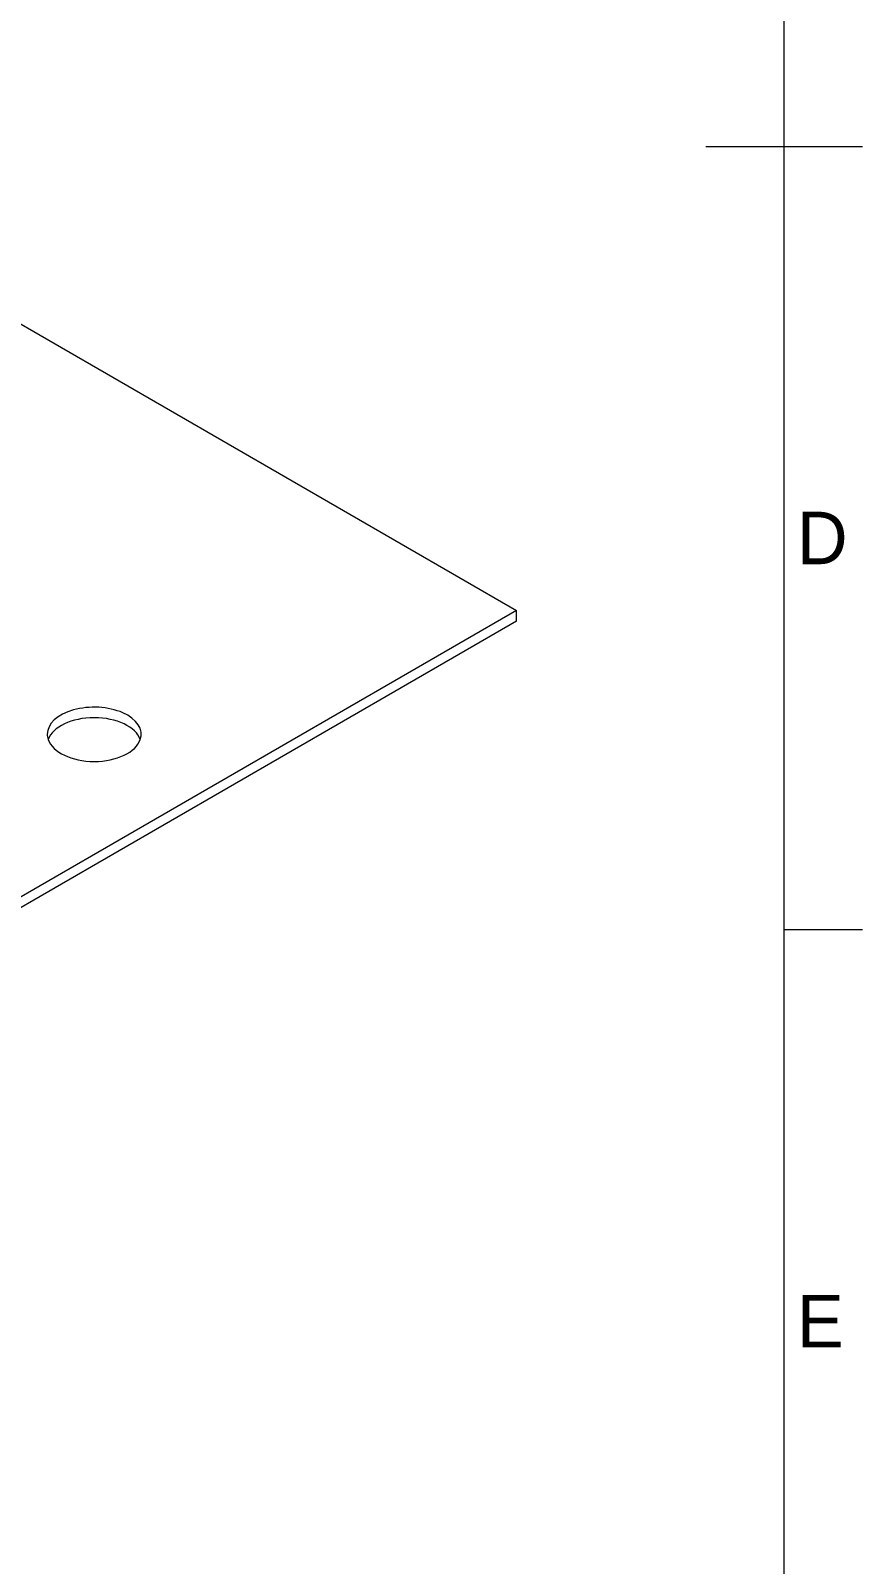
# Model space of a CAD drawing. Header units: millimetres. Extents: x 15 to 415, y 5 to 292.
# Drawn here: x 361.9 to 415, y 58 to 155.9 of the extents above; entities that cross this region are included whole.
import ezdxf

# ---------------------------------------------------------------- set-up
doc = ezdxf.new("R2010")
doc.units = ezdxf.units.MM
doc.layers.add('Border', color=7, linetype='Continuous')
doc.layers.add('Geometries', color=7, linetype='Continuous')
doc.styles.add('Shapr0', font='txt', dxfattribs={"height": 3.3495})

msp = doc.modelspace()

# ---------------------------------------------------------------- linework, layer by layer
at = {"layer": 'Border', "linetype": 'Continuous', "lineweight": 15}
for p, q in [((410, 10), (410, 287)), ((405, 148.5), (415, 148.5)), ((410, 98.5), (415, 98.5))]:
    msp.add_line(p, q, dxfattribs=at)
at = {"layer": 'Geometries', "linetype": 'Continuous', "lineweight": 15}
for p, q in [((333.766, 153.014), (392.916, 118.864)), ((392.916, 118.864), (291.234, 60.158)), ((392.916, 118.192), (392.916, 118.864)), ((392.916, 118.192), (291.234, 59.486))]:
    msp.add_line(p, q, dxfattribs=at)
for centre, start_param, end_param in [((365.94, 110.964), 2.946382, 6.283185), ((365.94, 110.292), 3.336804, 6.087974), ((365.94, 110.964), 0, 0.195211), ((365.94, 110.964), 0.195211, 2.946382)]:
    msp.add_ellipse(centre, major_axis=(-3, 0), ratio=0.57735, start_param=start_param, end_param=end_param, dxfattribs=at)

# ---------------------------------------------------------------- texts
at = {"layer": 'Border', "linetype": 'Continuous', "lineweight": 15, "char_height": 3.349, "width": 3.3495, "attachment_point": 4, "style": 'Shapr0'}
for s, insert in [('D', (410.825, 123.5)), ('E', (410.825, 73.5))]:
    msp.add_mtext(s, dxfattribs=dict(at, insert=insert))

doc.saveas('drawing.dxf')
